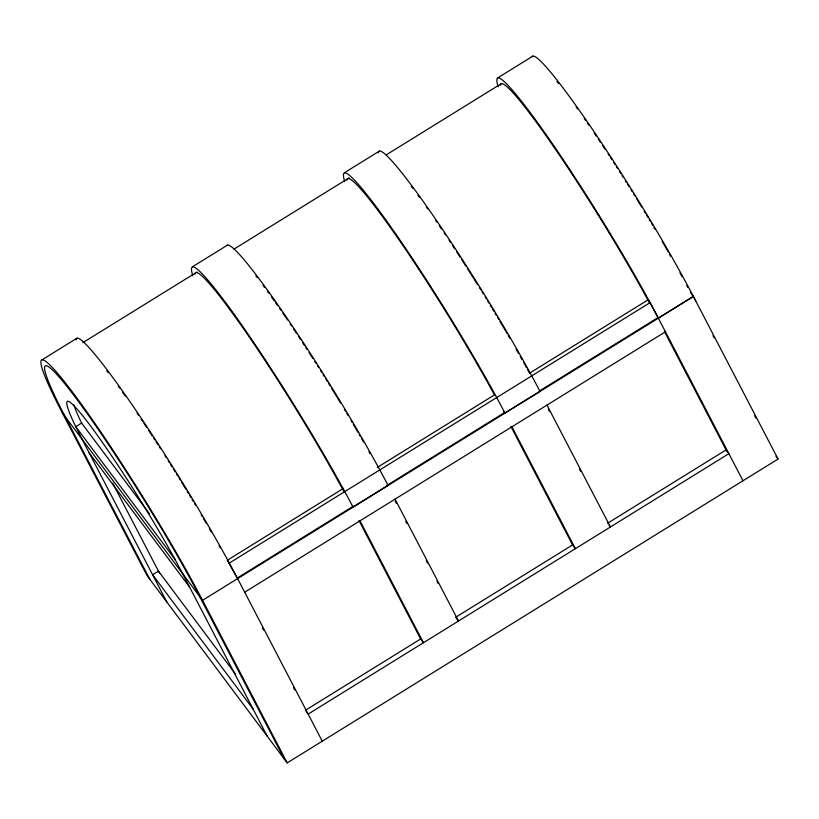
<?xml version="1.0" encoding="UTF-8"?>
<svg xmlns="http://www.w3.org/2000/svg" width="819" height="819" viewBox="0 0 819 819"><rect width="100%" height="100%" fill="white"/><g stroke="black" fill="none" stroke-linecap="round" stroke-linejoin="round"><path stroke-width="1.23" d="M42.004 359.858L77.058 338.155M192.506 266.769L227.569 245.065M344.441 172.727L379.504 151.024M497.85 77.805L532.913 56.101M82.852 342.68L197 272.021M233.968 249.14L349.211 177.805M386.169 154.924L501.412 83.589M73.833 404.944A123.751 10.033 58.2 0 0 80.661 421.12L81.613 423.075L75.768 426.689L174.979 559.326M343.581 488.298L227.252 560.309L237.612 578.603L322.256 741.195M377.283 467.434L494.696 394.758M529.484 373.229L647.983 299.877L650.081 302.631L657.995 317.618L539.486 390.97M353.583 506.05L237.254 578.06L229.34 563.062L650.081 302.631M386.199 485.862L504.699 412.51M503.521 411.189L504.903 413.032L539.956 391.328A172.277 13.964 58.2 0 0 439.588 225.03A172.277 13.964 58.2 0 0 378.45 152.795M498.157 86.865A172.277 13.964 58.2 0 1 549.621 139.67A172.277 13.964 58.2 0 1 658.312 318.11L693.365 296.406A172.277 13.964 58.2 0 0 595.833 134.316A172.277 13.964 58.2 0 0 532.186 56.675M693.406 296.468L202.549 600.307L62.305 412.817A172.379 13.964 58.2 0 1 73.649 393.652A172.379 13.964 58.2 0 1 202.549 600.307L287.193 762.899L778.05 459.06L693.406 296.468L690.601 292.711M244.697 592.209L665.438 331.777M305.344 710.339L420.638 638.974L423.443 642.72L360.002 520.843M511.926 426.801L575.378 548.679L572.573 544.932L455.702 617.27L458.507 621.017L395.055 499.14M607.626 523.228L726.074 449.907L728.879 453.665L308.149 714.096L306.04 711.281M695.73 300.911L693.365 296.406M775.951 456.244L778.05 459.06M658.312 318.11L742.987 480.763M609.029 525.102L610.431 526.975L546.99 405.098M81.613 423.075L149.539 513.882M89.148 452.825L189.619 587.131M235.35 673.914L158.466 571.15L152.631 574.764L253.102 709.08M284.193 758.885L146.939 575.409L62.305 412.817M287.193 762.899L284.388 759.141L199.549 596.293M647.983 299.877L649.129 302.047M182.77 573.863L173.577 556.756A123.751 10.033 58.2 0 0 90.233 425.501A123.751 10.033 58.2 0 0 74.816 424.733L82.084 439.26M712.939 335.616L714.117 337.878M754.678 415.786L755.845 418.048M664.393 331.408L727.252 452.17M548.29 409.244L549.467 411.496M579.432 469.062L580.61 471.314M510.882 426.433L572.573 544.932M395.188 501.033L396.365 503.286M405.763 521.345L406.941 523.597M426.33 560.841L427.508 563.103M436.906 581.162L438.083 583.415M358.957 520.474L420.638 638.974M262.459 627.958L263.636 630.221M293.591 687.776L294.768 690.028M182.565 573.587L267.209 736.179M112.623 483.077L159.644 573.402M82.095 439.271L166.728 601.863M149.744 579.156L65.111 416.564A165.479 13.411 58.2 0 1 76.003 398.167A165.479 13.411 58.2 0 1 199.744 596.549M557.022 81.583A165.479 13.411 58.2 0 1 558.558 83.507M576.126 107.002A165.479 13.411 58.2 0 1 577.518 108.947M584.264 118.509A165.479 13.411 58.2 0 1 585.554 120.373M587.51 123.198A165.479 13.411 58.2 0 1 588.83 125.112M594.184 132.975A165.479 13.411 58.2 0 1 596.232 135.995M598.29 139.066A165.479 13.411 58.2 0 1 600.368 142.168M602.456 145.311A165.479 13.411 58.2 0 1 605.251 149.549M608.077 153.849A165.479 13.411 58.2 0 1 609.336 155.774M610.605 157.709A165.479 13.411 58.2 0 1 611.865 159.654M613.769 162.592A165.479 13.411 58.2 0 1 615.038 164.558M616.308 166.533A165.479 13.411 58.2 0 1 617.587 168.519M619.502 171.509A165.479 13.411 58.2 0 1 620.782 173.515M622.051 175.522A165.479 13.411 58.2 0 1 623.331 177.528M625.245 180.559A165.479 13.411 58.2 0 1 626.525 182.586M627.804 184.623A165.479 13.411 58.2 0 1 629.074 186.65M630.988 189.711A165.479 13.411 58.2 0 1 632.258 191.748M633.527 193.796A165.479 13.411 58.2 0 1 634.797 195.843M636.691 198.915A165.479 13.411 58.2 0 1 641.717 207.105M644.205 211.2A165.479 13.411 58.2 0 1 645.444 213.247M646.682 215.284A165.479 13.411 58.2 0 1 647.911 217.332M649.129 219.359A165.479 13.411 58.2 0 1 650.358 221.396M651.566 223.423A165.479 13.411 58.2 0 1 652.774 225.45M653.971 227.467A165.479 13.411 58.2 0 1 655.169 229.484M662.182 241.441A165.479 13.411 58.2 0 1 663.318 243.407M663.892 244.379A165.479 13.411 58.2 0 1 668.284 252.017M669.512 254.166A165.479 13.411 58.2 0 1 670.72 256.306M679.965 272.86A165.479 13.411 58.2 0 1 682.135 276.822M686.772 285.432A165.479 13.411 58.2 0 1 687.899 287.551M500.409 85.289A165.479 13.411 58.2 0 1 554.524 147.922A165.479 13.411 58.2 0 1 648.802 301.72M106.777 370.812A165.479 13.411 58.2 0 1 108.18 372.635M118.274 386.271A165.479 13.411 58.2 0 1 119.646 388.175M122.43 392.076A165.479 13.411 58.2 0 1 125.276 396.099M137.039 413.114A165.479 13.411 58.2 0 1 138.391 415.11M141.124 419.154A165.479 13.411 58.2 0 1 142.496 421.201M143.878 423.269A165.479 13.411 58.2 0 1 146.652 427.446M148.761 430.62A165.479 13.411 58.2 0 1 152.283 435.984M153.542 437.909A165.479 13.411 58.2 0 1 154.801 439.844M156.071 441.789A165.479 13.411 58.2 0 1 157.975 444.727M159.244 446.693A165.479 13.411 58.2 0 1 160.514 448.669M164.977 455.651A165.479 13.411 58.2 0 1 166.257 457.657M168.171 460.677A165.479 13.411 58.2 0 1 169.451 462.694M170.731 464.721A165.479 13.411 58.2 0 1 172.01 466.758M173.28 468.785A165.479 13.411 58.2 0 1 175.194 471.846M176.464 473.884A165.479 13.411 58.2 0 1 177.733 475.931M179.003 477.979A165.479 13.411 58.2 0 1 180.272 480.026M181.531 482.074A165.479 13.411 58.2 0 1 185.923 489.24M187.172 491.287A165.479 13.411 58.2 0 1 188.411 493.335M189.65 495.382A165.479 13.411 58.2 0 1 190.888 497.43M192.117 499.467A165.479 13.411 58.2 0 1 193.335 501.504M194.553 503.531A165.479 13.411 58.2 0 1 195.772 505.558M201.146 514.629A165.479 13.411 58.2 0 1 202.324 516.635M203.491 518.622A165.479 13.411 58.2 0 1 206.388 523.576M209.357 528.716A165.479 13.411 58.2 0 1 211.241 531.992M219.082 545.812A165.479 13.411 58.2 0 1 220.239 547.891M76.013 339.926A172.379 13.964 58.2 0 1 131.603 404.023A172.379 13.964 58.2 0 1 229.34 563.062M344.748 181.787A172.277 13.964 58.2 0 1 396.212 234.592A172.277 13.964 58.2 0 1 504.903 413.032M347 180.211A165.479 13.411 58.2 0 1 400.358 241.738A165.479 13.411 58.2 0 1 494.195 394.42M411.281 186.363A165.479 13.411 58.2 0 1 412.715 188.268M417.977 195.362A165.479 13.411 58.2 0 1 419.308 197.195M426.238 206.859A165.479 13.411 58.2 0 1 427.672 208.886M435.421 220.035A165.479 13.411 58.2 0 1 436.752 221.969M439.424 225.901A165.479 13.411 58.2 0 1 441.461 228.9M444.195 232.954A165.479 13.411 58.2 0 1 445.577 235.012M449.047 240.223A165.479 13.411 58.2 0 1 450.44 242.342M452.549 245.536A165.479 13.411 58.2 0 1 454.668 248.761M456.562 251.658A165.479 13.411 58.2 0 1 460.36 257.514M461.629 259.48A165.479 13.411 58.2 0 1 466.093 266.431M467.373 268.427A165.479 13.411 58.2 0 1 477.579 284.633M479.484 287.694A165.479 13.411 58.2 0 1 480.753 289.742M482.022 291.789A165.479 13.411 58.2 0 1 483.282 293.837M485.176 296.908A165.479 13.411 58.2 0 1 486.435 298.955M487.684 301.003A165.479 13.411 58.2 0 1 488.933 303.05M490.182 305.098A165.479 13.411 58.2 0 1 491.42 307.145M492.659 309.183A165.479 13.411 58.2 0 1 493.888 311.23M495.116 313.267A165.479 13.411 58.2 0 1 496.334 315.305M497.553 317.332A165.479 13.411 58.2 0 1 498.761 319.359M499.969 321.376A165.479 13.411 58.2 0 1 505.303 330.415M505.886 331.408A165.479 13.411 58.2 0 1 507.043 333.394M508.2 335.37A165.479 13.411 58.2 0 1 509.909 338.329M516.103 349.089A165.479 13.411 58.2 0 1 518.519 353.358M520.3 356.511A165.479 13.411 58.2 0 1 522.051 359.633M523.771 362.725A165.479 13.411 58.2 0 1 524.897 364.762M525.45 365.765A165.479 13.411 58.2 0 1 526.556 367.782M527.651 369.768A165.479 13.411 58.2 0 1 529.258 372.717M226.853 245.639A172.277 13.964 58.2 0 1 290.489 323.28A172.277 13.964 58.2 0 1 388.032 485.37L352.969 507.074A172.277 13.964 58.2 0 0 244.277 328.634A172.277 13.964 58.2 0 0 192.813 275.829M195.065 274.252A165.479 13.411 58.2 0 1 249.57 337.438A165.479 13.411 58.2 0 1 344.052 491.779M255.866 275.86A165.479 13.411 58.2 0 1 257.238 277.641M263.001 285.278A165.479 13.411 58.2 0 1 264.506 287.315M267.373 291.236A165.479 13.411 58.2 0 1 268.724 293.1M271.478 296.939A165.479 13.411 58.2 0 1 274.304 300.901M275.737 302.928A165.479 13.411 58.2 0 1 277.641 305.641M279.566 308.405A165.479 13.411 58.2 0 1 280.866 310.278M282.831 313.124A165.479 13.411 58.2 0 1 285.483 316.994M286.148 317.967A165.479 13.411 58.2 0 1 287.5 319.942M290.213 323.955A165.479 13.411 58.2 0 1 291.574 325.982M293.642 329.064A165.479 13.411 58.2 0 1 296.417 333.22M298.515 336.384A165.479 13.411 58.2 0 1 300.624 339.578M302.743 342.813A165.479 13.411 58.2 0 1 304.627 345.7M305.897 347.645A165.479 13.411 58.2 0 1 307.166 349.6M309.06 352.539A165.479 13.411 58.2 0 1 312.889 358.487M314.803 361.476A165.479 13.411 58.2 0 1 316.073 363.482M317.352 365.489A165.479 13.411 58.2 0 1 318.632 367.506M320.546 370.536A165.479 13.411 58.2 0 1 321.826 372.563M323.096 374.6A165.479 13.411 58.2 0 1 324.375 376.638M325.645 378.675A165.479 13.411 58.2 0 1 327.559 381.736M328.828 383.783A165.479 13.411 58.2 0 1 330.088 385.831M331.357 387.878A165.479 13.411 58.2 0 1 340.724 403.235M344.4 409.346A165.479 13.411 58.2 0 1 345.618 411.373M346.826 413.4A165.479 13.411 58.2 0 1 348.034 415.428M351.013 420.454A165.479 13.411 58.2 0 1 352.19 422.461M353.368 424.457A165.479 13.411 58.2 0 1 357.985 432.371M359.183 434.449A165.479 13.411 58.2 0 1 360.442 436.64M361.701 438.82A165.479 13.411 58.2 0 1 363.554 442.065M368.949 451.607A165.479 13.411 58.2 0 1 370.116 453.685"/></g></svg>
